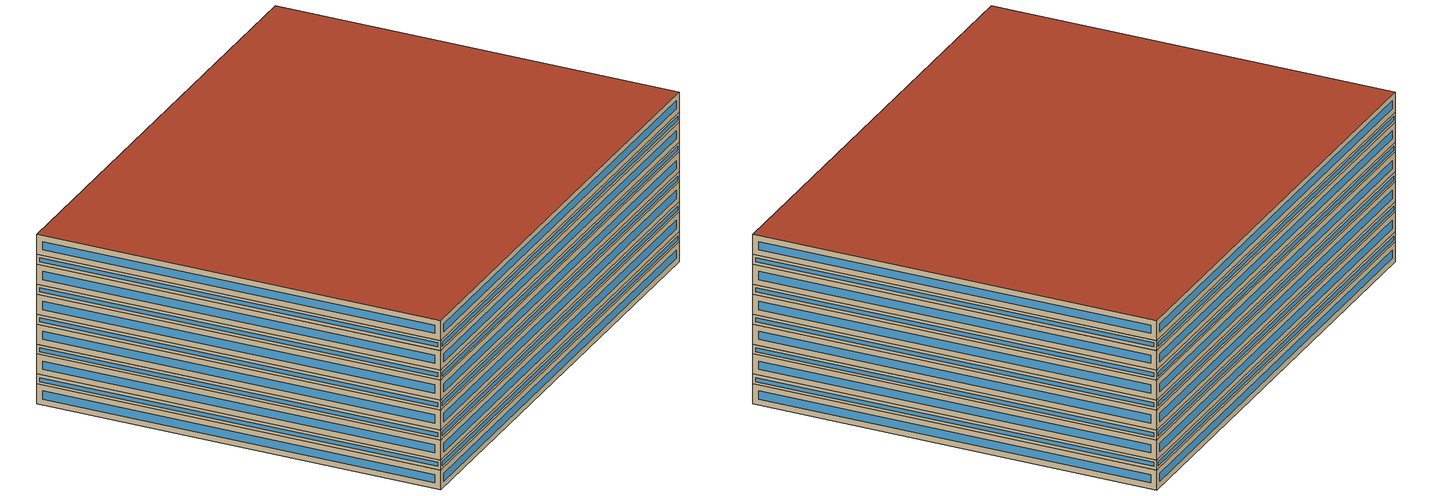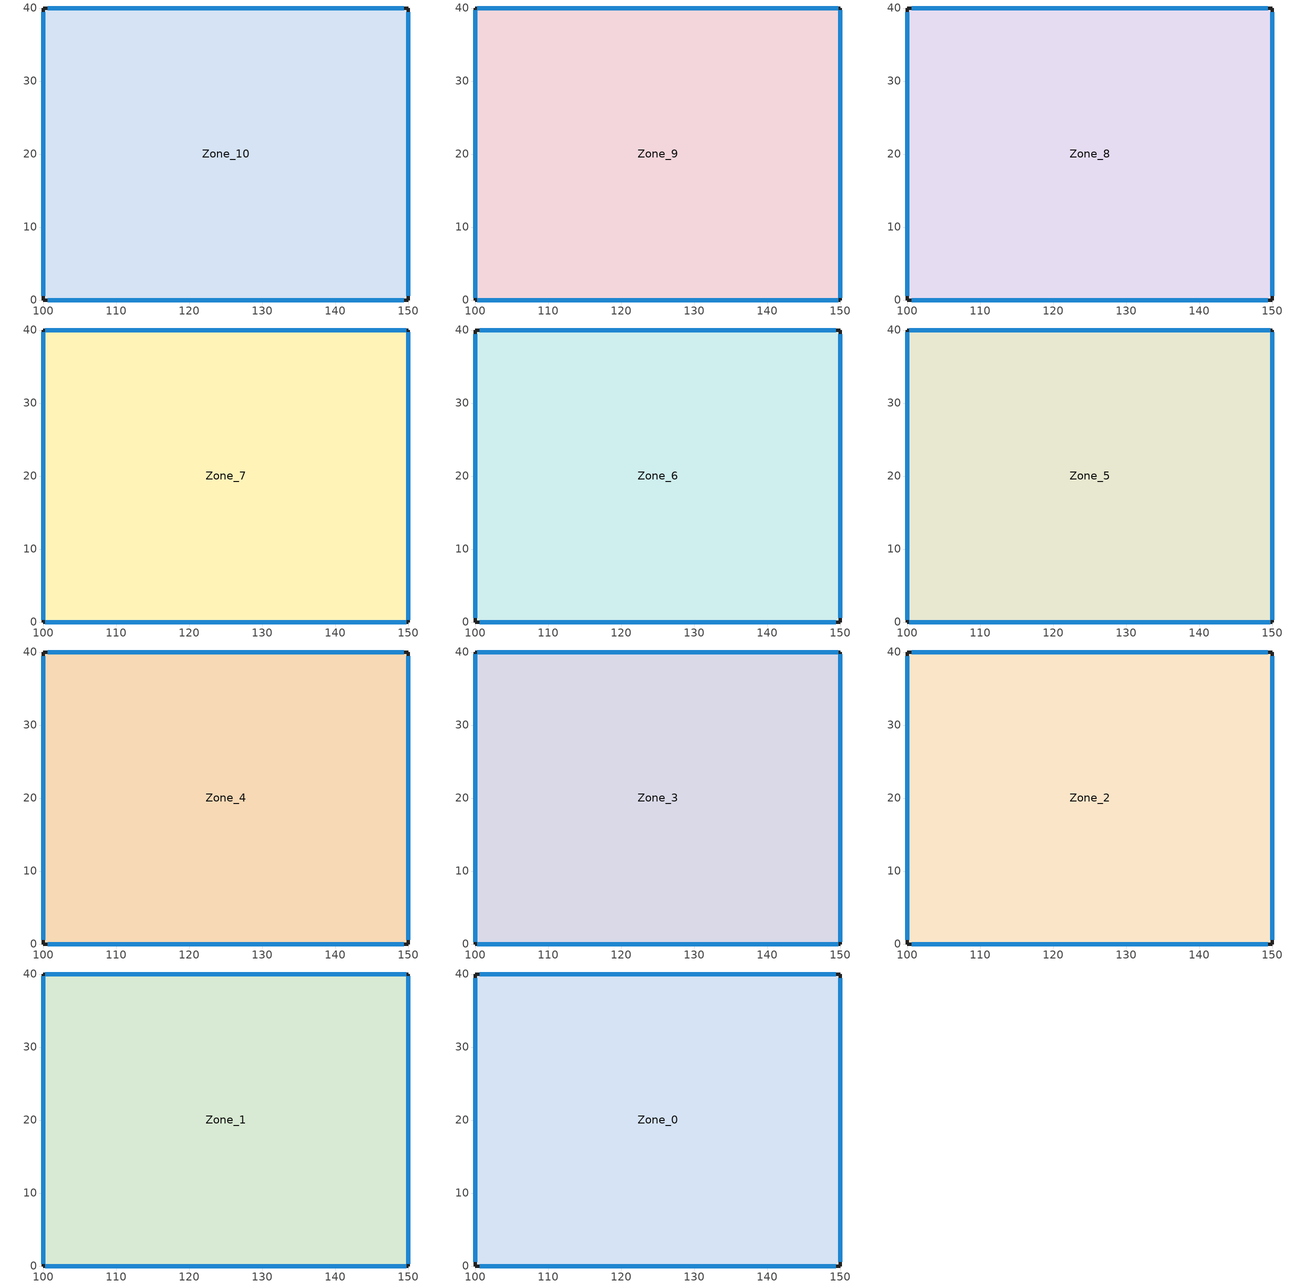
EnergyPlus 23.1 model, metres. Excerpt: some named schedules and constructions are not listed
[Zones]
Zone_10
 floor outside (90.1-2019 Nonresidential CZ 0 Exterior Floor (Mass)): 150,0 100,0 100,40 150,40 z0.5
 wall outside (90.1-2019 Nonresidential CZ 0 Exterior Wall (Mass)): 150,0 150,40 100,40 100,0 150,0 z0.5:2.5
 window (90.1-2019 Nonresidential CZ 0 Glazing (Operable)): 150,0.59 150,39.41 / 149.41,40 100.59,40 / 100,39.41 100,0.59 / 100.59,0 149.41,0 z1.09:1.91
Zone_9
 floor to Zone_10 (Interior Slab (Mass)_FLIPPED): 150,0 100,0 100,40 150,40 z2.5
 wall outside (90.1-2019 Nonresidential CZ 0 Exterior Wall (Mass)): 150,0 150,40 100,40 100,0 150,0 z2.5:3.5
 window (90.1-2019 Nonresidential CZ 0 Glazing (Operable)): 150,0.3 150,39.7 / 149.7,40 100.3,40 / 100,39.7 100,0.3 / 100.3,0 149.7,0 z2.8:3.2
Zone_8
 floor to Zone_9 (Interior Slab (Mass)_FLIPPED): 150,0 100,0 100,40 150,40 z3.5
 wall outside (90.1-2019 Nonresidential CZ 0 Exterior Wall (Mass)): 150,0 150,40 100,40 100,0 150,0 z3.5:5.5
 window (90.1-2019 Nonresidential CZ 0 Glazing (Operable)): 150,0.59 150,39.41 / 149.41,40 100.59,40 / 100,39.41 100,0.59 / 100.59,0 149.41,0 z4.09:4.91
Zone_7
 floor to Zone_8 (Interior Slab (Mass)_FLIPPED): 150,0 100,0 100,40 150,40 z5.5
 wall outside (90.1-2019 Nonresidential CZ 0 Exterior Wall (Mass)): 150,0 150,40 100,40 100,0 150,0 z5.5:6.5
 window (90.1-2019 Nonresidential CZ 0 Glazing (Operable)): 150,0.3 150,39.7 / 149.7,40 100.3,40 / 100,39.7 100,0.3 / 100.3,0 149.7,0 z5.8:6.2
Zone_6
 floor to Zone_7 (Interior Slab (Mass)_FLIPPED): 150,0 100,0 100,40 150,40 z6.5
 wall outside (90.1-2019 Nonresidential CZ 0 Exterior Wall (Mass)): 150,0 150,40 100,40 100,0 150,0 z6.5:8.5
 window (90.1-2019 Nonresidential CZ 0 Glazing (Operable)): 150,0.59 150,39.41 / 149.41,40 100.59,40 / 100,39.41 100,0.59 / 100.59,0 149.41,0 z7.09:7.91
Zone_5
 floor to Zone_6 (Interior Slab (Mass)_FLIPPED): 150,0 100,0 100,40 150,40 z8.5
 wall outside (90.1-2019 Nonresidential CZ 0 Exterior Wall (Mass)): 150,0 150,40 100,40 100,0 150,0 z8.5:9.5
 window (90.1-2019 Nonresidential CZ 0 Glazing (Operable)): 150,0.3 150,39.7 / 149.7,40 100.3,40 / 100,39.7 100,0.3 / 100.3,0 149.7,0 z8.8:9.2
Zone_4
 floor to Zone_5 (Interior Slab (Mass)_FLIPPED): 150,0 100,0 100,40 150,40 z9.5
 wall outside (90.1-2019 Nonresidential CZ 0 Exterior Wall (Mass)): 150,0 150,40 100,40 100,0 150,0 z9.5:11.5
 window (90.1-2019 Nonresidential CZ 0 Glazing (Operable)): 150,0.59 150,39.41 / 149.41,40 100.59,40 / 100,39.41 100,0.59 / 100.59,0 149.41,0 z10.09:10.91
Zone_3
 floor to Zone_4 (Interior Slab (Mass)_FLIPPED): 150,0 100,0 100,40 150,40 z11.5
 wall outside (90.1-2019 Nonresidential CZ 0 Exterior Wall (Mass)): 150,0 150,40 100,40 100,0 150,0 z11.5:12.5
 window (90.1-2019 Nonresidential CZ 0 Glazing (Operable)): 150,0.3 150,39.7 / 149.7,40 100.3,40 / 100,39.7 100,0.3 / 100.3,0 149.7,0 z11.8:12.2
Zone_2
 floor to Zone_3 (Interior Slab (Mass)_FLIPPED): 150,0 100,0 100,40 150,40 z12.5
 wall outside (90.1-2019 Nonresidential CZ 0 Exterior Wall (Mass)): 150,0 150,40 100,40 100,0 150,0 z12.5:14.5
 window (90.1-2019 Nonresidential CZ 0 Glazing (Operable)): 150,0.59 150,39.41 / 149.41,40 100.59,40 / 100,39.41 100,0.59 / 100.59,0 149.41,0 z13.09:13.91
Zone_1
 floor to Zone_2 (Interior Slab (Mass)_FLIPPED): 150,0 100,0 100,40 150,40 z14.5
 wall outside (90.1-2019 Nonresidential CZ 0 Exterior Wall (Mass)): 150,0 150,40 100,40 100,0 150,0 z14.5:15.5
 window (90.1-2019 Nonresidential CZ 0 Glazing (Operable)): 150,0.3 150,39.7 / 149.7,40 100.3,40 / 100,39.7 100,0.3 / 100.3,0 149.7,0 z14.8:15.2
Zone_0
 floor to Zone_1 (Interior Slab (Mass)_FLIPPED): 150,0 100,0 100,40 150,40 z15.5
 wall outside (90.1-2019 Nonresidential CZ 0 Exterior Wall (Mass)): 150,0 150,40 100,40 100,0 150,0 z15.5:17.5
 window (90.1-2019 Nonresidential CZ 0 Glazing (Operable)): 150,0.59 150,39.41 / 149.41,40 100.59,40 / 100,39.41 100,0.59 / 100.59,0 149.41,0 z16.09:16.91
 roof outside (90.1-2019 Nonresidential CZ 0 Exterior Roof (Mass)): 150,0 150,40 100,40 100,0 z17.5
[Schedule:Day:Hourly]
f5dad141-542a-48d2-b0c4-1b4ec5e46d7d: Fraction, 1, 1, 1, 1, 1, 1, 1, 1, 1, 1, 0, 0, 0, 0, 0, 0, 0, 0, 0, 1, 1, 1, 1, 1
ca0514e6-15e5-43fc-9152-7c261e085220: Fraction, 0, 0, 0, 0, 0, 0, 0, 0, 0, 1, 1, 1, 1, 1, 1, 1, 0, 0, 0, 0, 0, 0, 0, 0
ae0897ba-8887-4847-a761-27c239ed7601: Fraction, 0, 0, 0, 0, 0, 0, 0, 0, 1, 1, 1, 1, 1, 1, 1, 1, 1, 0, 0, 0, 0, 0, 0, 0
9b530ce9-eca5-4026-a7f3-7d5d08ebb73a: Fraction, 0, 0, 0, 0, 0, 0, 0, 0, 0, 1, 1, 1, 1, 1, 1, 1, 1, 1, 1, 1, 1, 0, 0, 0
9561be1d-9728-4a63-9683-414e658ba770: Fraction, 0, 0, 0, 0, 0, 0, 0, 0, 0, 1, 1, 1, 1, 1, 1, 1, 1, 1, 1, 0, 0, 0, 0, 0
e0b2708d-d036-4065-8009-799a6ab6b869: Fraction, 0, 0, 0, 0, 0, 0, 0, 0, 0, 1, 1, 1, 1, 1, 1, 1, 1, 1, 0, 0, 0, 0, 0, 0
2ba26b7c-ec20-4d35-9d4d-c5aa899999db: Fraction, 1, 1, 1, 1, 1, 1, 1, 1, 1, 0, 0, 0, 0, 0, 0, 0, 0, 0, 1, 1, 1, 1, 1, 1
2b397f9f-8be1-4396-8707-4f27285c48cf: Fraction, 1, 1, 1, 1, 1, 1, 1, 1, 1, 0, 0, 0, 0, 0, 0, 0, 0, 0, 0, 1, 1, 1, 1, 1
376c1599-d0a1-46f3-9493-42d7791fb4d7: Fraction, 0, 0, 0, 0, 0, 0, 0, 0, 1, 1, 1, 1, 1, 1, 1, 1, 1, 1, 1, 1, 1, 1, 1, 1
3ae7b580-9877-4d38-86a1-b7ff7554ca40: Fraction, 0, 0, 0, 0, 0, 0, 0, 0, 1, 1, 1, 1, 0, 0, 0, 0, 0, 1, 1, 1, 1, 1, 1, 1
b1ff2ce5-6a89-443a-8d96-e35d44eaa55e: Fraction, 0, 0, 0, 0, 0, 0, 0, 0, 1, 1, 1, 0, 0, 0, 0, 0, 1, 1, 1, 1, 1, 1, 1, 1
3c8b651d-c98e-4425-a7c7-2414b5bc7adb: Fraction, 0, 0, 0, 0, 0, 0, 0, 0, 1, 1, 1, 0, 0, 0, 0, 0, 0, 0, 1, 1, 1, 1, 1, 1
e7a281bd-52c2-46c5-981f-dd0cb92ea178: Fraction, 1, 1, 1, 1, 1, 1, 1, 1, 1, 1, 0, 0, 0, 0, 0, 0, 0, 0, 1, 1, 1, 1, 1, 1
217e7899-5055-4b25-ac84-e2c41d29c7c9: Fraction, 1, 0, 0, 0, 0, 0, 0, 0, 0, 1, 1, 0, 0, 0, 0, 0, 1, 1, 1, 1, 1, 1, 1, 1
39518dd0-0a15-466f-8698-f2fcd11dc8e4: Fraction, 1, 1, 1, 1, 1, 1, 1, 1, 1, 1, 1, 1, 0, 0, 0, 0, 0, 0, 1, 1, 1, 1, 1, 1
bbdb9603-99d2-4945-a40f-8860eb3ecb7d: Fraction, 1, 1, 1, 0, 0, 0, 0, 0, 1, 1, 0, 0, 0, 0, 0, 0, 0, 1, 1, 1, 1, 1, 1, 1
94c58baa-f86b-4e07-865e-fc9b777fd29d: Fraction, 1, 0, 0, 0, 0, 0, 0, 1, 1, 1, 0, 0, 0, 0, 0, 0, 0, 0, 1, 1, 1, 1, 1, 1
7254c260-7541-4c19-9257-f388feefce90: Fraction, 1, 0, 0, 0, 0, 0, 0, 0, 1, 1, 1, 1, 1, 1, 0, 0, 1, 1, 1, 1, 1, 1, 1, 1
975aa7ff-02eb-483d-be76-ad0f34c29852: Fraction, 0, 1, 0, 0, 0, 0, 0, 0, 1, 1, 0, 0, 0, 0, 0, 0, 0, 0, 0, 0, 0, 0, 0, 0
97f5443f-9b6a-4775-b046-c8568bd01e0e: Fraction, 0, 0, 0, 0, 0, 0, 0, 0, 0, 0, 1, 1, 0, 1, 1, 1, 1, 1, 1, 1, 1, 1, 1, 0
a2dfd73e-951b-468a-ac48-e4751dea54f7: Fraction, 0, 0, 0, 0, 0, 0, 0, 0, 1, 1, 1, 1, 1, 1, 0, 0, 1, 1, 1, 1, 0, 1, 1, 0
c8cd9b5a-f22e-4921-ae7e-5881e1d37cd3: Fraction, 0, 0, 0, 0, 0, 0, 0, 0, 1, 1, 1, 1, 1, 1, 0, 0, 1, 1, 1, 1, 1, 1, 1, 1
00fdeef9-6faa-4273-8460-125f11a61146: Fraction, 1, 0, 1, 0, 0, 0, 0, 0, 1, 1, 1, 0, 0, 0, 1, 1, 1, 1, 1, 1, 1, 1, 1, 1
1a595c09-6183-4eb8-a685-57b04c73c9bf: Fraction, 1, 0, 0, 0, 0, 0, 0, 0, 0, 1, 1, 0, 0, 0, 0, 0, 0, 1, 1, 1, 1, 1, 1, 1
288ad74d-457c-4b72-9a9f-1c8f54eba1e6: Fraction, 1, 1, 1, 0, 0, 0, 0, 0, 1, 1, 1, 0, 0, 0, 0, 0, 0, 0, 0, 1, 1, 1, 1, 1
e2d2d475-c66f-411f-936a-7c8e9b585f2b: Fraction, 1, 1, 1, 0, 0, 0, 0, 0, 1, 1, 0, 0, 0, 1, 0, 0, 0, 1, 0, 0, 0, 0, 0, 0
cb7e893d-69a6-4bff-9fac-7a9847c9e681: Fraction, 0, 1, 0, 0, 0, 0, 0, 0, 1, 1, 1, 1, 0, 1, 0, 1, 1, 1, 1, 1, 1, 1, 1, 1
ee3fedfa-7a07-4b64-ba15-c7b13fa5883b: Fraction, 1, 1, 1, 1, 1, 1, 1, 1, 1, 1, 1, 1, 1, 0, 0, 0, 1, 1, 1, 1, 1, 1, 1, 1
5469c3c0-8e1c-48d1-910a-f3cba5436e64: Fraction, 1, 1, 1, 1, 0, 1, 1, 1, 1, 1, 1, 0, 0, 0, 0, 0, 0, 1, 1, 1, 1, 1, 1, 1
a8e89225-d9eb-4a0a-a856-771d4e6f2f2c: Fraction, 1, 1, 1, 1, 0, 1, 1, 1, 1, 0, 0, 1, 1, 0, 0, 0, 0, 0, 0, 0, 0, 0, 0, 0
06ad9c30-ef6e-47a1-a0b0-9599dd31f448: Fraction, 0, 0, 0, 0, 0, 0, 0, 0, 0, 1, 1, 0, 1, 0, 0, 0, 0, 0, 0, 1, 1, 1, 1, 0
d80e90af-589b-43bb-b88a-c8fc7f86555a: Fraction, 0, 0, 0, 0, 0, 0, 0, 0, 1, 1, 1, 1, 1, 1, 0, 0, 0, 1, 1, 1, 1, 1, 1, 1
e2495a7b-3557-4f34-a79a-8bb84a395f04: Fraction, 1, 1, 0, 1, 1, 1, 1, 0, 1, 1, 1, 1, 1, 0, 0, 0, 0, 1, 1, 1, 1, 1, 0, 1
a6f10251-181e-4d9f-8642-d4905c0fa19c: Fraction, 1, 1, 0, 0, 0, 0, 0, 0, 1, 1, 1, 0, 0, 0, 0, 0, 0, 0, 1, 1, 1, 1, 1, 1
83df80be-4a06-49b6-abc3-09a4a07ff74b: Fraction, 1, 1, 0, 0, 0, 0, 0, 0, 1, 1, 0, 0, 0, 0, 0, 0, 0, 0, 0, 1, 1, 1, 1, 1
3a408d6b-6706-4f19-9da4-175efdc346c1: Fraction, 1, 1, 0, 0, 0, 0, 0, 0, 1, 0, 0, 0, 0, 0, 0, 0, 0, 0, 1, 1, 1, 1, 1, 1
76ea2deb-3a98-498d-b5d3-83188b9adfd5: Fraction, 1, 1, 0, 0, 0, 0, 0, 0, 1, 1, 0, 0, 0, 0, 0, 0, 0, 0, 1, 1, 1, 1, 1, 1
51b88822-a988-4789-91b6-81b324833c6f: Fraction, 1, 1, 0, 0, 0, 0, 0, 0, 1, 0, 1, 0, 0, 0, 0, 0, 0, 0, 1, 1, 1, 1, 1, 1
24ed91e4-add4-4406-9937-6e0c70eb6394: Fraction, 1, 1, 1, 1, 1, 1, 1, 1, 1, 1, 1, 0, 0, 0, 0, 0, 0, 0, 1, 1, 1, 1, 1, 1
49316db7-593b-4673-a474-59197a7b1b01: Fraction, 1, 1, 1, 1, 1, 1, 1, 1, 1, 0, 0, 0, 0, 0, 0, 0, 0, 1, 1, 1, 1, 1, 1, 1
5ff06012-698c-4b8d-92ce-bd57898b1fdf: Fraction, 1, 0, 0, 0, 0, 0, 0, 0, 0, 0, 0, 0, 1, 1, 1, 0, 0, 1, 1, 1, 1, 1, 1, 1
6d4f6ddf-91d3-466e-917f-9082039be961: Fraction, 1, 0, 1, 0, 0, 0, 0, 0, 0, 1, 1, 1, 0, 0, 0, 0, 0, 1, 1, 1, 1, 1, 1, 0
88ce0cd5-ef56-4b29-860a-b077dc0acaac: Fraction, 1, 1, 1, 0, 0, 0, 1, 0, 1, 1, 1, 0, 1, 1, 1, 1, 1, 1, 1, 1, 1, 1, 1, 1
19ab8196-e835-4e14-8224-0e0e2faa170b: Fraction, 0, 0, 0, 0, 0, 0, 0, 0, 1, 1, 1, 0, 0, 1, 1, 1, 1, 1, 1, 1, 1, 1, 1, 1
51bea33f-3ec7-47fd-b0b6-314792ea5e7d: Fraction, 1, 1, 1, 1, 1, 1, 0, 0, 1, 1, 1, 1, 0, 0, 0, 1, 1, 1, 1, 1, 1, 1, 1, 1
4a491d06-1568-4bd6-ad5c-b0ddd39c625f: Fraction, 1, 1, 0, 0, 0, 0, 0, 0, 1, 1, 1, 1, 0, 0, 0, 0, 1, 1, 1, 1, 1, 1, 1, 1
09d4aaac-a222-403c-96c6-562b6c143c8e: Fraction, 1, 1, 1, 0, 0, 0, 1, 1, 1, 1, 1, 0, 0, 0, 0, 0, 0, 0, 1, 1, 1, 1, 1, 1
08b02658-76b2-4b86-bd93-ddacbb11fa89: Fraction, 1, 1, 1, 0, 0, 0, 1, 1, 1, 1, 0, 0, 0, 0, 0, 0, 0, 0, 0, 1, 1, 1, 1, 1
8e26ca55-ed77-4f99-8675-7e725032b6c5: Fraction, 1, 1, 1, 1, 1, 0, 0, 1, 1, 1, 1, 1, 1, 1, 1, 1, 1, 1, 1, 1, 1, 1, 1, 1
56324009-1315-4375-bfbb-6722f60f8826: Fraction, 1, 1, 1, 1, 1, 1, 1, 1, 1, 1, 1, 1, 0, 1, 0, 0, 0, 0, 1, 1, 1, 1, 1, 1
3ea86236-a702-47e3-8e0d-a12033049186: Fraction, 1, 1, 1, 1, 1, 0, 0, 0, 1, 1, 1, 0, 0, 0, 0, 0, 1, 1, 1, 1, 1, 1, 1, 1
59f253c3-886c-497e-8655-a8acbb058e50: Fraction, 1, 1, 1, 1, 1, 1, 1, 1, 1, 0, 1, 0, 0, 0, 1, 0, 1, 1, 1, 1, 1, 1, 1, 1
bfbba250-1cfe-49cc-baa1-2a7f3d2062b8: Fraction, 1, 1, 1, 1, 0, 1, 0, 1, 1, 1, 0, 0, 0, 1, 0, 0, 0, 1, 1, 1, 0, 0, 0, 0
64e8c2a3-39b4-4f80-b981-4350c4fa29a9: Fraction, 0, 0, 1, 1, 0, 0, 0, 0, 1, 1, 1, 1, 1, 1, 1, 1, 1, 1, 1, 1, 1, 1, 1, 1
bde229f1-f247-4455-9d0f-cf9f7d2f75bd: Fraction, 1, 1, 1, 1, 1, 0, 1, 0, 1, 1, 1, 0, 0, 0, 0, 0, 1, 1, 1, 0, 0, 0, 0, 0
3ead279e-94c7-4aca-9ef9-97f1ea18fa04: Fraction, 0, 0, 0, 1, 1, 0, 0, 0, 1, 1, 1, 1, 1, 1, 1, 1, 1, 1, 1, 1, 1, 1, 1, 1
61543029-a467-43b4-84b0-0e6fa0097de7: Fraction, 1, 1, 1, 1, 0, 1, 0, 0, 0, 1, 1, 1, 0, 1, 1, 1, 1, 1, 1, 1, 1, 1, 1, 1
967d349e-d181-4d60-a15c-066234133871: Fraction, 1, 1, 1, 0, 1, 1, 1, 1, 1, 1, 1, 0, 0, 1, 0, 0, 1, 0, 1, 1, 1, 1, 1, 1
f8ea0cde-5d29-42fe-99d1-4bdac3931485: Fraction, 1, 1, 1, 1, 1, 1, 1, 1, 1, 1, 1, 0, 0, 1, 1, 1, 1, 1, 1, 1, 1, 1, 1, 0
9d8af321-a780-4590-8d0e-a462cbd2782f: Fraction, 0, 1, 0, 0, 0, 0, 0, 0, 1, 1, 1, 0, 0, 0, 0, 0, 1, 1, 1, 1, 1, 1, 1, 1
b331773e-9563-404a-8105-c508cc4a80a7: Fraction, 1, 0, 0, 0, 0, 0, 0, 0, 1, 1, 0, 1, 1, 1, 0, 1, 1, 1, 1, 1, 0, 0, 0, 0
105e578c-39fa-415f-b716-2e00edc91201: Fraction, 0, 0, 0, 1, 0, 1, 1, 1, 1, 1, 1, 1, 0, 0, 0, 0, 1, 0, 1, 1, 1, 1, 1, 1
4e189082-ce70-4316-bac2-4349eb797ff1: Fraction, 1, 1, 1, 1, 1, 1, 0, 0, 1, 1, 1, 0, 0, 1, 1, 1, 1, 1, 1, 1, 1, 1, 1, 1
7cb3a097-342b-4ee2-8d1c-7d726f142fce: Fraction, 1, 0, 0, 0, 0, 0, 1, 0, 0, 0, 0, 1, 1, 1, 1, 1, 1, 1, 1, 1, 1, 1, 1, 1
c78975c9-af95-438a-b1b9-3ec9c43d1728: Fraction, 1, 1, 1, 0, 1, 0, 0, 1, 1, 1, 1, 0, 1, 0, 0, 0, 0, 0, 0, 1, 1, 1, 1, 1
19656c4a-73a8-42ce-bc73-1936e13a9b17: Fraction, 1, 1, 1, 0, 0, 0, 1, 1, 1, 1, 1, 1, 0, 0, 0, 0, 1, 1, 1, 1, 1, 1, 1, 1
a5eed6eb-7845-4bce-a64f-499fe1fc977d: Fraction, 1, 0, 0, 0, 0, 1, 0, 0, 1, 1, 1, 0, 0, 0, 0, 0, 0, 0, 0, 1, 1, 1, 1, 1
9329e68a-2e65-4d1e-9fd8-4b7cfb59a1c5: Fraction, 1, 1, 0, 0, 0, 1, 1, 0, 1, 1, 0, 0, 0, 0, 0, 0, 0, 0, 0, 0, 1, 1, 1, 1
9945b6db-7c43-4eef-b257-461fecd890eb: Fraction, 1, 1, 1, 1, 1, 1, 1, 0, 1, 1, 0, 0, 0, 0, 0, 0, 1, 0, 0, 0, 0, 0, 1, 1
e0b4ecd6-dd4a-461d-a41e-b6066fcd006b: Fraction, 1, 1, 1, 1, 1, 1, 1, 1, 1, 0, 1, 0, 0, 0, 1, 1, 1, 1, 1, 1, 1, 1, 0, 0
8c8cd6b4-05ff-423a-a179-7f283f102131: Fraction, 0, 0, 0, 0, 0, 0, 0, 0, 0, 1, 0, 1, 1, 0, 1, 1, 1, 1, 1, 0, 1, 1, 1, 0
3e52ead4-57af-4b8b-a33e-194f56119c82: Fraction, 0, 0, 0, 0, 0, 0, 0, 0, 1, 1, 1, 0, 0, 0, 1, 1, 0, 0, 1, 1, 1, 1, 1, 0
994c9187-010f-49c9-a565-14e2f839baa9: Fraction, 1, 1, 1, 1, 1, 1, 1, 1, 1, 1, 0, 1, 0, 0, 0, 1, 1, 1, 1, 1, 1, 1, 1, 1
c5aeec02-a43e-4bac-ba74-ecad6c466308: Fraction, 1, 0, 0, 0, 0, 0, 0, 0, 0, 1, 0, 0, 0, 0, 0, 1, 1, 1, 1, 0, 1, 0, 0, 0
08cdff39-bd2a-43c5-aa59-b8ef5b7663d0: Fraction, 1, 1, 1, 1, 0, 0, 0, 0, 0, 0, 0, 1, 1, 1, 1, 1, 1, 1, 0, 1, 1, 1, 1, 1
f6db0dd1-6b82-4d6d-9330-5ccdcdecd233: Fraction, 1, 0, 1, 1, 0, 1, 1, 0, 1, 1, 0, 0, 0, 1, 1, 0, 1, 1, 1, 1, 1, 1, 1, 1
4ec0039d-1b7a-4eb6-8737-df491c041be9: Fraction, 1, 1, 1, 1, 0, 0, 0, 0, 1, 1, 0, 0, 1, 1, 1, 1, 1, 1, 1, 1, 1, 1, 1, 1
379cec46-7375-4787-a3ea-59b6d851809c: Fraction, 1, 1, 1, 1, 1, 0, 1, 1, 1, 0, 1, 0, 0, 0, 0, 0, 1, 1, 1, 1, 1, 1, 1, 0
fd88582d-4a79-496f-842d-53a4951aaa6e: Fraction, 0, 0, 0, 0, 0, 0, 0, 0, 1, 0, 0, 0, 0, 0, 0, 0, 1, 1, 1, 1, 1, 1, 1, 1
24ca39fd-c9a7-49e4-b664-244fa4524e71: Fraction, 1, 1, 1, 1, 1, 1, 1, 1, 1, 0, 0, 0, 0, 0, 0, 1, 1, 1, 1, 1, 1, 1, 1, 1
78da4b78-4c2f-4f66-a876-360ef1b501aa: Fraction, 1, 0, 1, 1, 0, 0, 0, 0, 1, 0, 0, 0, 0, 0, 0, 0, 0, 0, 1, 1, 1, 1, 1, 1
b8805d62-9d17-4009-af3e-fc602884618f: Fraction, 1, 1, 0, 0, 0, 0, 0, 0, 1, 1, 1, 1, 1, 0, 1, 0, 0, 1, 1, 1, 1, 1, 1, 1
6cf39b9c-fc03-4b23-b99c-0532eb88eb77: Fraction, 1, 1, 0, 0, 0, 0, 0, 0, 0, 0, 1, 1, 1, 1, 1, 1, 1, 1, 1, 1, 0, 1, 1, 1
7579637a-08e5-423b-8ea7-baa055306e46: Fraction, 0, 0, 0, 0, 0, 1, 1, 1, 1, 1, 1, 0, 0, 0, 0, 0, 0, 1, 1, 1, 1, 1, 1, 1
946d18d2-8286-4fa9-85be-0205dd396625: Fraction, 1, 0, 0, 0, 0, 0, 0, 1, 1, 1, 1, 1, 1, 1, 1, 1, 0, 0, 0, 0, 0, 0, 0, 0
df630b5f-5f00-4fbf-bfa5-132ac7efb88c: Fraction, 1, 0, 1, 1, 0, 1, 1, 1, 1, 1, 1, 1, 0, 1, 1, 1, 1, 1, 1, 1, 1, 1, 1, 1
64ad1f8c-05bd-487c-b22d-56ffead7ba04: Fraction, 1, 0, 0, 0, 0, 0, 0, 0, 0, 0, 1, 1, 1, 1, 1, 0, 0, 1, 1, 1, 1, 1, 1, 1
b61adb68-b918-4747-b5d9-bdfe9abeb912: Fraction, 0, 0, 0, 1, 0, 0, 0, 0, 1, 1, 0, 0, 0, 0, 0, 0, 0, 0, 1, 1, 1, 1, 1, 1
8e375b2b-a891-4bdd-8b80-f3da677526f3: Fraction, 1, 0, 1, 1, 1, 1, 1, 1, 1, 1, 0, 1, 1, 1, 0, 0, 0, 0, 0, 1, 1, 1, 1, 0
c23cba38-598c-4169-b744-e83a8cdb6729: Fraction, 0, 0, 0, 0, 0, 1, 0, 0, 0, 1, 1, 1, 1, 0, 0, 1, 1, 1, 1, 1, 1, 1, 1, 0
d3552a68-e5e8-4bd8-a2a7-ada559d29e74: Fraction, 0, 0, 0, 0, 0, 0, 1, 1, 1, 1, 1, 0, 0, 0, 0, 0, 0, 1, 1, 1, 1, 1, 1, 1
3543f37b-078f-459d-8035-ebed69901573: Fraction, 1, 0, 0, 0, 0, 0, 0, 1, 1, 1, 1, 0, 0, 0, 0, 1, 1, 1, 1, 1, 1, 1, 1, 1
413e2c8c-dfcb-4d5b-8417-67235d4ff455: Fraction, 1, 1, 0, 0, 0, 0, 0, 1, 1, 1, 0, 0, 0, 0, 1, 1, 1, 1, 1, 1, 1, 1, 1, 1
348c67b5-45d8-454e-a031-27df1e91040f: Fraction, 0, 0, 0, 0, 0, 0, 0, 1, 1, 0, 0, 0, 1, 1, 1, 1, 1, 1, 1, 1, 1, 1, 1, 1
7ef56c1d-9063-41ca-89f9-c9e5686adbaa: Fraction, 0, 0, 0, 0, 0, 0, 0, 0, 1, 0, 0, 1, 1, 1, 0, 0, 1, 1, 1, 1, 1, 1, 1, 1
6f386ad1-5483-4561-926f-fee2ae327a0c: Fraction, 1, 1, 1, 0, 0, 0, 1, 1, 1, 0, 0, 0, 0, 0, 0, 0, 0, 0, 1, 1, 1, 1, 1, 1
1ff4f55e-eb00-4cd6-aeb0-2d0123ac9bb8: Fraction, 1, 1, 1, 1, 1, 1, 1, 0, 0, 0, 0, 1, 1, 1, 1, 1, 1, 1, 1, 1, 1, 1, 1, 0
88ab5710-4397-4999-aae0-e881b17e4276: Fraction, 0, 0, 0, 0, 0, 0, 0, 0, 1, 1, 1, 0, 0, 0, 0, 1, 1, 1, 0, 0, 0, 0, 0, 0
4d286701-b92c-455e-b894-5453b1821da1: Fraction, 0, 0, 0, 0, 0, 0, 0, 0, 0, 0, 0, 0, 0, 0, 0, 1, 1, 1, 1, 0, 0, 0, 1, 0
3ac1dbba-62e1-4b42-843b-0831d408b5fa: Fraction, 0, 0, 0, 0, 0, 0, 0, 0, 1, 1, 0, 0, 1, 0, 1, 1, 1, 1, 1, 1, 1, 1, 1, 0
215fbbbf-0d91-4de5-9062-f723caeb6d96: Fraction, 0, 0, 0, 0, 0, 0, 0, 1, 1, 1, 0, 1, 1, 1, 1, 1, 1, 1, 1, 0, 0, 0, 0, 0
32cde240-e5fa-4eca-93c0-b3b2998749a0: Fraction, 0, 0, 0, 0, 0, 1, 1, 1, 1, 1, 0, 0, 0, 0, 0, 0, 0, 1, 1, 1, 1, 1, 1, 1
6f28c7cb-3fd8-4e08-998a-bdea174bcc86: Fraction, 0, 0, 0, 0, 0, 0, 0, 0, 0, 0, 1, 1, 1, 1, 1, 1, 0, 1, 1, 1, 1, 1, 1, 1
f3d3fc48-a54b-4110-8d26-9df699d76dc6: Fraction, 0, 0, 0, 0, 0, 0, 0, 0, 0, 0, 0, 0, 1, 1, 1, 1, 1, 1, 1, 1, 1, 0, 0, 0
6e4e8352-0c73-4fca-8a74-9517e038c92e: Fraction, 0, 0, 0, 0, 0, 0, 0, 1, 1, 1, 0, 0, 0, 0, 0, 0, 0, 1, 1, 1, 1, 0, 0, 0
99579549-4a20-4b31-81c6-d9f0dc9459b8: Fraction, 0, 0, 0, 0, 0, 0, 0, 0, 1, 1, 0, 0, 0, 0, 1, 0, 0, 0, 0, 0, 0, 0, 0, 0
37744ef3-2540-4f8f-82d6-f57c2db8f54f: Fraction, 0, 0, 0, 0, 0, 0, 0, 0, 0, 1, 1, 1, 1, 0, 1, 1, 1, 1, 1, 1, 1, 1, 1, 1
315e8d59-c7a6-4108-a425-9f52c9d7d485: Fraction, 0, 0, 0, 0, 0, 0, 0, 0, 1, 0, 0, 0, 0, 0, 0, 0, 0, 1, 0, 0, 0, 0, 0, 0
1adca1df-f87a-410c-acf9-034743cee1dd: Fraction, 0, 0, 0, 0, 0, 0, 0, 0, 1, 1, 0, 0, 0, 0, 0, 0, 1, 1, 1, 1, 1, 1, 0, 0
a7328972-b9bf-471a-a11c-f1c995075a82: Fraction, 0, 0, 0, 0, 0, 0, 0, 1, 1, 1, 0, 0, 0, 1, 1, 1, 1, 0, 0, 0, 0, 0, 0, 0
9cfb7f4e-4dc2-47ca-a554-8c610cbaf224: Fraction, 0, 0, 0, 0, 0, 0, 0, 0, 1, 1, 0, 0, 0, 0, 0, 0, 0, 1, 1, 1, 1, 1, 1, 0
7a431888-ab05-4895-86a7-ffc0a3587de8: Fraction, 0, 0, 0, 0, 1, 0, 0, 1, 1, 1, 1, 0, 0, 0, 0, 0, 1, 1, 1, 1, 1, 1, 1, 1
4091606e-c31f-4823-bc00-43d65248395d: Fraction, 1, 1, 1, 1, 1, 0, 0, 0, 1, 1, 1, 1, 1, 0, 1, 1, 1, 1, 1, 1, 1, 1, 1, 1
b7e57ab2-a489-4fb2-8cde-1d494b646a68: Fraction, 0, 0, 0, 0, 0, 0, 0, 0, 1, 1, 0, 0, 0, 0, 1, 1, 1, 1, 1, 1, 1, 1, 1, 1
2216343d-3841-40f2-a49f-6097f0f677be: Fraction, 1, 1, 1, 1, 1, 1, 1, 0, 1, 1, 1, 1, 1, 0, 1, 1, 1, 1, 1, 1, 1, 1, 0, 0
e343d537-4d09-4cd6-b268-66b1de04febb: Fraction, 0, 0, 0, 0, 0, 0, 0, 0, 1, 1, 1, 0, 1, 1, 1, 1, 1, 1, 1, 1, 1, 0, 0, 0
3af410d3-c99c-4589-bc73-c9e9a6c0ab73: Fraction, 0, 0, 0, 0, 0, 0, 0, 0, 1, 1, 1, 1, 0, 0, 0, 1, 1, 1, 1, 1, 1, 1, 0, 0
a3b6db8e-9f9d-4135-82da-a6ac005a2d3a: Fraction, 0, 0, 0, 0, 0, 0, 0, 0, 0, 1, 1, 1, 0, 0, 1, 1, 1, 1, 1, 0, 0, 0, 0, 0
d63bd568-5a6c-4449-b586-2ac1449fe94d: Fraction, 0, 0, 0, 0, 0, 0, 0, 0, 1, 0, 1, 1, 0, 0, 0, 0, 0, 0, 0, 0, 0, 0, 0, 0
b1ce6598-c29e-4220-954f-77b5fde9ebf7: Fraction, 0, 0, 0, 0, 0, 0, 0, 0, 1, 1, 0, 1, 1, 1, 1, 1, 1, 1, 0, 0, 0, 0, 0, 0
2eeebe14-c9ee-4bc4-a164-070da2258496: Fraction, 0, 0, 0, 0, 0, 0, 0, 0, 0, 1, 1, 1, 1, 0, 1, 1, 1, 1, 0, 0, 0, 0, 0, 0
9161901d-0f7a-4078-8593-f09987c7db97: Fraction, 0, 0, 0, 0, 0, 0, 0, 0, 0, 1, 1, 1, 0, 1, 1, 1, 1, 1, 1, 1, 1, 1, 1, 0
f20dfdc0-ebca-4051-904d-1e82afc3a595: Fraction, 0, 0, 0, 0, 0, 0, 0, 0, 0, 1, 1, 1, 0, 0, 0, 0, 1, 0, 0, 0, 0, 0, 0, 0
11bf2a74-0d18-48e4-8699-6777100bd28d: Fraction, 0, 0, 0, 0, 0, 0, 0, 0, 1, 1, 0, 0, 1, 1, 1, 1, 0, 0, 0, 0, 0, 0, 0, 0
9ea961b2-ac5c-4bc3-9e1a-967c93119fe7: Fraction, 0, 0, 0, 0, 0, 0, 0, 0, 1, 1, 1, 1, 0, 0, 0, 0, 0, 0, 0, 0, 0, 0, 0, 0
5d2b21ac-12a4-41b7-ad59-ca25f72bc6d4: Fraction, 0, 0, 0, 0, 0, 0, 0, 0, 1, 1, 1, 1, 1, 1, 1, 0, 0, 0, 0, 0, 0, 0, 0, 0
90a8540f-f645-4c42-afb4-43ef4d00fa04: Fraction, 0, 0, 0, 0, 0, 0, 0, 0, 0, 0, 0, 0, 0, 0, 0, 1, 1, 1, 0, 0, 0, 0, 0, 0
1b20a4ab-f55f-48fa-91a1-428f9ab924bf: Fraction, 0, 0, 0, 0, 0, 0, 0, 0, 1, 0, 0, 0, 0, 0, 0, 0, 0, 0, 0, 0, 0, 0, 0, 0
bd81117e-db5f-4612-9e33-ac1c85f2e500: Fraction, 0, 0, 0, 0, 0, 0, 0, 0, 0, 1, 1, 1, 1, 1, 1, 1, 0, 0, 1, 1, 1, 1, 0, 0
b33bd7bf-34ac-49fa-a721-d53ede74d103: Fraction, 0, 0, 0, 0, 0, 0, 0, 1, 1, 1, 0, 0, 0, 0, 0, 0, 0, 1, 1, 1, 1, 1, 1, 1
36e1c470-c337-4b16-b0d2-bbd79bc27b91: Fraction, 1, 0, 0, 0, 0, 0, 0, 0, 1, 1, 0, 1, 0, 0, 0, 1, 1, 1, 1, 1, 1, 1, 1, 0
1e1ed1b8-60ca-4858-92fd-03c2e15c98fc: Fraction, 0, 0, 0, 0, 0, 0, 0, 0, 1, 1, 1, 0, 0, 0, 1, 1, 1, 0, 0, 0, 0, 0, 0, 0
efc2627a-638b-44db-a32b-ba7aabb29f3e: Fraction, 0, 0, 0, 0, 0, 0, 0, 0, 1, 1, 0, 0, 0, 0, 0, 0, 0, 0, 1, 1, 1, 1, 0, 0
b9acaa56-f80d-405e-ac9f-cb2e204cb968: Fraction, 0, 0, 0, 0, 0, 0, 0, 0, 1, 1, 0, 1, 1, 1, 0, 0, 0, 0, 0, 0, 0, 0, 0, 0
[Schedule:Week:Daily]
NatVentAvail_Zone_10_26: 7254c260-7541-4c19-9257-f388feefce90, 975aa7ff-02eb-483d-be76-ad0f34c29852, 97f5443f-9b6a-4775-b046-c8568bd01e0e, a2dfd73e-951b-468a-ac48-e4751dea54f7, c8cd9b5a-f22e-4921-ae7e-5881e1d37cd3, 00fdeef9-6faa-4273-8460-125f11a61146, 1a595c09-6183-4eb8-a685-57b04c73c9bf, 7254c260-7541-4c19-9257-f388feefce90, 7254c260-7541-4c19-9257-f388feefce90, 7254c260-7541-4c19-9257-f388feefce90, 7254c260-7541-4c19-9257-f388feefce90, 7254c260-7541-4c19-9257-f388feefce90
NatVentAvail_Zone_10_27: 288ad74d-457c-4b72-9a9f-1c8f54eba1e6, e2d2d475-c66f-411f-936a-7c8e9b585f2b, cb7e893d-69a6-4bff-9fac-7a9847c9e681, ee3fedfa-7a07-4b64-ba15-c7b13fa5883b, 5469c3c0-8e1c-48d1-910a-f3cba5436e64, a8e89225-d9eb-4a0a-a856-771d4e6f2f2c, 06ad9c30-ef6e-47a1-a0b0-9599dd31f448, 288ad74d-457c-4b72-9a9f-1c8f54eba1e6, 288ad74d-457c-4b72-9a9f-1c8f54eba1e6, 288ad74d-457c-4b72-9a9f-1c8f54eba1e6, 288ad74d-457c-4b72-9a9f-1c8f54eba1e6, 288ad74d-457c-4b72-9a9f-1c8f54eba1e6
NatVentAvail_Zone_10_28: d80e90af-589b-43bb-b88a-c8fc7f86555a, e2495a7b-3557-4f34-a79a-8bb84a395f04, a6f10251-181e-4d9f-8642-d4905c0fa19c, 83df80be-4a06-49b6-abc3-09a4a07ff74b, e7a281bd-52c2-46c5-981f-dd0cb92ea178, 3a408d6b-6706-4f19-9da4-175efdc346c1, bbdb9603-99d2-4945-a40f-8860eb3ecb7d, d80e90af-589b-43bb-b88a-c8fc7f86555a, d80e90af-589b-43bb-b88a-c8fc7f86555a, d80e90af-589b-43bb-b88a-c8fc7f86555a, d80e90af-589b-43bb-b88a-c8fc7f86555a, d80e90af-589b-43bb-b88a-c8fc7f86555a
NatVentAvail_Zone_10_29: 76ea2deb-3a98-498d-b5d3-83188b9adfd5, 51b88822-a988-4789-91b6-81b324833c6f, 24ed91e4-add4-4406-9937-6e0c70eb6394, 49316db7-593b-4673-a474-59197a7b1b01, e7a281bd-52c2-46c5-981f-dd0cb92ea178, e7a281bd-52c2-46c5-981f-dd0cb92ea178, 5ff06012-698c-4b8d-92ce-bd57898b1fdf, 76ea2deb-3a98-498d-b5d3-83188b9adfd5, 76ea2deb-3a98-498d-b5d3-83188b9adfd5, 76ea2deb-3a98-498d-b5d3-83188b9adfd5, 76ea2deb-3a98-498d-b5d3-83188b9adfd5, 76ea2deb-3a98-498d-b5d3-83188b9adfd5
NatVentAvail_Zone_10_30: 6d4f6ddf-91d3-466e-917f-9082039be961, 3c8b651d-c98e-4425-a7c7-2414b5bc7adb, 88ce0cd5-ef56-4b29-860a-b077dc0acaac, 19ab8196-e835-4e14-8224-0e0e2faa170b, 51bea33f-3ec7-47fd-b0b6-314792ea5e7d, 4a491d06-1568-4bd6-ad5c-b0ddd39c625f, 09d4aaac-a222-403c-96c6-562b6c143c8e, 6d4f6ddf-91d3-466e-917f-9082039be961, 6d4f6ddf-91d3-466e-917f-9082039be961, 6d4f6ddf-91d3-466e-917f-9082039be961, 6d4f6ddf-91d3-466e-917f-9082039be961, 6d4f6ddf-91d3-466e-917f-9082039be961
NatVentAvail_Zone_10_31: 08b02658-76b2-4b86-bd93-ddacbb11fa89, 39518dd0-0a15-466f-8698-f2fcd11dc8e4, 24ed91e4-add4-4406-9937-6e0c70eb6394, 8e26ca55-ed77-4f99-8675-7e725032b6c5, 56324009-1315-4375-bfbb-6722f60f8826, 3ea86236-a702-47e3-8e0d-a12033049186, 59f253c3-886c-497e-8655-a8acbb058e50, 08b02658-76b2-4b86-bd93-ddacbb11fa89, 08b02658-76b2-4b86-bd93-ddacbb11fa89, 08b02658-76b2-4b86-bd93-ddacbb11fa89, 08b02658-76b2-4b86-bd93-ddacbb11fa89, 08b02658-76b2-4b86-bd93-ddacbb11fa89
NatVentAvail_Zone_10_32: bfbba250-1cfe-49cc-baa1-2a7f3d2062b8, 64e8c2a3-39b4-4f80-b981-4350c4fa29a9, bde229f1-f247-4455-9d0f-cf9f7d2f75bd, 3ead279e-94c7-4aca-9ef9-97f1ea18fa04, 61543029-a467-43b4-84b0-0e6fa0097de7, 967d349e-d181-4d60-a15c-066234133871, f8ea0cde-5d29-42fe-99d1-4bdac3931485, bfbba250-1cfe-49cc-baa1-2a7f3d2062b8, bfbba250-1cfe-49cc-baa1-2a7f3d2062b8, bfbba250-1cfe-49cc-baa1-2a7f3d2062b8, bfbba250-1cfe-49cc-baa1-2a7f3d2062b8, bfbba250-1cfe-49cc-baa1-2a7f3d2062b8
NatVentAvail_Zone_10_33: 9d8af321-a780-4590-8d0e-a462cbd2782f, b331773e-9563-404a-8105-c508cc4a80a7, 105e578c-39fa-415f-b716-2e00edc91201, 4e189082-ce70-4316-bac2-4349eb797ff1, 7cb3a097-342b-4ee2-8d1c-7d726f142fce, 94c58baa-f86b-4e07-865e-fc9b777fd29d, c78975c9-af95-438a-b1b9-3ec9c43d1728, 9d8af321-a780-4590-8d0e-a462cbd2782f, 9d8af321-a780-4590-8d0e-a462cbd2782f, 9d8af321-a780-4590-8d0e-a462cbd2782f, 9d8af321-a780-4590-8d0e-a462cbd2782f, 9d8af321-a780-4590-8d0e-a462cbd2782f
NatVentAvail_Zone_10_34: 19656c4a-73a8-42ce-bc73-1936e13a9b17, a5eed6eb-7845-4bce-a64f-499fe1fc977d, f5dad141-542a-48d2-b0c4-1b4ec5e46d7d, 9329e68a-2e65-4d1e-9fd8-4b7cfb59a1c5, 9945b6db-7c43-4eef-b257-461fecd890eb, e0b4ecd6-dd4a-461d-a41e-b6066fcd006b, 8c8cd6b4-05ff-423a-a179-7f283f102131, 19656c4a-73a8-42ce-bc73-1936e13a9b17, 19656c4a-73a8-42ce-bc73-1936e13a9b17, 19656c4a-73a8-42ce-bc73-1936e13a9b17, 19656c4a-73a8-42ce-bc73-1936e13a9b17, 19656c4a-73a8-42ce-bc73-1936e13a9b17
NatVentAvail_Zone_10_35: 3e52ead4-57af-4b8b-a33e-194f56119c82, 994c9187-010f-49c9-a565-14e2f839baa9, 3ae7b580-9877-4d38-86a1-b7ff7554ca40, c5aeec02-a43e-4bac-ba74-ecad6c466308, b1ff2ce5-6a89-443a-8d96-e35d44eaa55e, 08cdff39-bd2a-43c5-aa59-b8ef5b7663d0, f6db0dd1-6b82-4d6d-9330-5ccdcdecd233, 3e52ead4-57af-4b8b-a33e-194f56119c82, 3e52ead4-57af-4b8b-a33e-194f56119c82, 3e52ead4-57af-4b8b-a33e-194f56119c82, 3e52ead4-57af-4b8b-a33e-194f56119c82, 3e52ead4-57af-4b8b-a33e-194f56119c82
NatVentAvail_Zone_10_36: 4ec0039d-1b7a-4eb6-8737-df491c041be9, 217e7899-5055-4b25-ac84-e2c41d29c7c9, 379cec46-7375-4787-a3ea-59b6d851809c, fd88582d-4a79-496f-842d-53a4951aaa6e, 24ca39fd-c9a7-49e4-b664-244fa4524e71, 78da4b78-4c2f-4f66-a876-360ef1b501aa, 2b397f9f-8be1-4396-8707-4f27285c48cf, 4ec0039d-1b7a-4eb6-8737-df491c041be9, 4ec0039d-1b7a-4eb6-8737-df491c041be9, 4ec0039d-1b7a-4eb6-8737-df491c041be9, 4ec0039d-1b7a-4eb6-8737-df491c041be9, 4ec0039d-1b7a-4eb6-8737-df491c041be9
NatVentAvail_Zone_10_37: e7a281bd-52c2-46c5-981f-dd0cb92ea178, b8805d62-9d17-4009-af3e-fc602884618f, 6cf39b9c-fc03-4b23-b99c-0532eb88eb77, 7579637a-08e5-423b-8ea7-baa055306e46, 946d18d2-8286-4fa9-85be-0205dd396625, 376c1599-d0a1-46f3-9493-42d7791fb4d7, df630b5f-5f00-4fbf-bfa5-132ac7efb88c, e7a281bd-52c2-46c5-981f-dd0cb92ea178, e7a281bd-52c2-46c5-981f-dd0cb92ea178, e7a281bd-52c2-46c5-981f-dd0cb92ea178, e7a281bd-52c2-46c5-981f-dd0cb92ea178, e7a281bd-52c2-46c5-981f-dd0cb92ea178
NatVentAvail_Zone_10_38: 64ad1f8c-05bd-487c-b22d-56ffead7ba04, b61adb68-b918-4747-b5d9-bdfe9abeb912, 4ec0039d-1b7a-4eb6-8737-df491c041be9, 8e375b2b-a891-4bdd-8b80-f3da677526f3, c23cba38-598c-4169-b744-e83a8cdb6729, d3552a68-e5e8-4bd8-a2a7-ada559d29e74, 3543f37b-078f-459d-8035-ebed69901573, 64ad1f8c-05bd-487c-b22d-56ffead7ba04, 64ad1f8c-05bd-487c-b22d-56ffead7ba04, 64ad1f8c-05bd-487c-b22d-56ffead7ba04, 64ad1f8c-05bd-487c-b22d-56ffead7ba04, 64ad1f8c-05bd-487c-b22d-56ffead7ba04
NatVentAvail_Zone_10_39: 2ba26b7c-ec20-4d35-9d4d-c5aa899999db, 413e2c8c-dfcb-4d5b-8417-67235d4ff455, e0b2708d-d036-4065-8009-799a6ab6b869, 348c67b5-45d8-454e-a031-27df1e91040f, 7ef56c1d-9063-41ca-89f9-c9e5686adbaa, 6f386ad1-5483-4561-926f-fee2ae327a0c, e7a281bd-52c2-46c5-981f-dd0cb92ea178, 2ba26b7c-ec20-4d35-9d4d-c5aa899999db, 2ba26b7c-ec20-4d35-9d4d-c5aa899999db, 2ba26b7c-ec20-4d35-9d4d-c5aa899999db, 2ba26b7c-ec20-4d35-9d4d-c5aa899999db, 2ba26b7c-ec20-4d35-9d4d-c5aa899999db
NatVentAvail_Zone_10_40: 49316db7-593b-4673-a474-59197a7b1b01, 1ff4f55e-eb00-4cd6-aeb0-2d0123ac9bb8, 88ab5710-4397-4999-aae0-e881b17e4276, 4d286701-b92c-455e-b894-5453b1821da1, 3ac1dbba-62e1-4b42-843b-0831d408b5fa, 215fbbbf-0d91-4de5-9062-f723caeb6d96, 32cde240-e5fa-4eca-93c0-b3b2998749a0, 49316db7-593b-4673-a474-59197a7b1b01, 49316db7-593b-4673-a474-59197a7b1b01, 49316db7-593b-4673-a474-59197a7b1b01, 49316db7-593b-4673-a474-59197a7b1b01, 49316db7-593b-4673-a474-59197a7b1b01
NatVentAvail_Zone_10_41: 6f28c7cb-3fd8-4e08-998a-bdea174bcc86, f3d3fc48-a54b-4110-8d26-9df699d76dc6, 6e4e8352-0c73-4fca-8a74-9517e038c92e, 99579549-4a20-4b31-81c6-d9f0dc9459b8, 37744ef3-2540-4f8f-82d6-f57c2db8f54f, 315e8d59-c7a6-4108-a425-9f52c9d7d485, 1adca1df-f87a-410c-acf9-034743cee1dd, 6f28c7cb-3fd8-4e08-998a-bdea174bcc86, 6f28c7cb-3fd8-4e08-998a-bdea174bcc86, 6f28c7cb-3fd8-4e08-998a-bdea174bcc86, 6f28c7cb-3fd8-4e08-998a-bdea174bcc86, 6f28c7cb-3fd8-4e08-998a-bdea174bcc86
NatVentAvail_Zone_10_42: a7328972-b9bf-471a-a11c-f1c995075a82, 9cfb7f4e-4dc2-47ca-a554-8c610cbaf224, 7a431888-ab05-4895-86a7-ffc0a3587de8, 4091606e-c31f-4823-bc00-43d65248395d, b7e57ab2-a489-4fb2-8cde-1d494b646a68, 2216343d-3841-40f2-a49f-6097f0f677be, e343d537-4d09-4cd6-b268-66b1de04febb, a7328972-b9bf-471a-a11c-f1c995075a82, a7328972-b9bf-471a-a11c-f1c995075a82, a7328972-b9bf-471a-a11c-f1c995075a82, a7328972-b9bf-471a-a11c-f1c995075a82, a7328972-b9bf-471a-a11c-f1c995075a82
NatVentAvail_Zone_10_43: 3af410d3-c99c-4589-bc73-c9e9a6c0ab73, ca0514e6-15e5-43fc-9152-7c261e085220, a3b6db8e-9f9d-4135-82da-a6ac005a2d3a, d63bd568-5a6c-4449-b586-2ac1449fe94d, b1ce6598-c29e-4220-954f-77b5fde9ebf7, 2eeebe14-c9ee-4bc4-a164-070da2258496, 9161901d-0f7a-4078-8593-f09987c7db97, 3af410d3-c99c-4589-bc73-c9e9a6c0ab73, 3af410d3-c99c-4589-bc73-c9e9a6c0ab73, 3af410d3-c99c-4589-bc73-c9e9a6c0ab73, 3af410d3-c99c-4589-bc73-c9e9a6c0ab73, 3af410d3-c99c-4589-bc73-c9e9a6c0ab73
NatVentAvail_Zone_10_44: f20dfdc0-ebca-4051-904d-1e82afc3a595, 11bf2a74-0d18-48e4-8699-6777100bd28d, 9ea961b2-ac5c-4bc3-9e1a-967c93119fe7, 5d2b21ac-12a4-41b7-ad59-ca25f72bc6d4, 90a8540f-f645-4c42-afb4-43ef4d00fa04, 1b20a4ab-f55f-48fa-91a1-428f9ab924bf, bd81117e-db5f-4612-9e33-ac1c85f2e500, f20dfdc0-ebca-4051-904d-1e82afc3a595, f20dfdc0-ebca-4051-904d-1e82afc3a595, f20dfdc0-ebca-4051-904d-1e82afc3a595, f20dfdc0-ebca-4051-904d-1e82afc3a595, f20dfdc0-ebca-4051-904d-1e82afc3a595
NatVentAvail_Zone_10_45: 9561be1d-9728-4a63-9683-414e658ba770, 3c8b651d-c98e-4425-a7c7-2414b5bc7adb, b33bd7bf-34ac-49fa-a721-d53ede74d103, 36e1c470-c337-4b16-b0d2-bbd79bc27b91, e0b2708d-d036-4065-8009-799a6ab6b869, 1e1ed1b8-60ca-4858-92fd-03c2e15c98fc, 9561be1d-9728-4a63-9683-414e658ba770, 9561be1d-9728-4a63-9683-414e658ba770, 9561be1d-9728-4a63-9683-414e658ba770, 9561be1d-9728-4a63-9683-414e658ba770, 9561be1d-9728-4a63-9683-414e658ba770, 9561be1d-9728-4a63-9683-414e658ba770
NatVentAvail_Zone_10_46: 9b530ce9-eca5-4026-a7f3-7d5d08ebb73a, 9cfb7f4e-4dc2-47ca-a554-8c610cbaf224, efc2627a-638b-44db-a32b-ba7aabb29f3e, b9acaa56-f80d-405e-ac9f-cb2e204cb968, ae0897ba-8887-4847-a761-27c239ed7601, 3297a3ee-9c46-4016-8248-e6be1df6c419, ab1614ab-8b7d-4aa1-94da-80e3146759a0, 9b530ce9-eca5-4026-a7f3-7d5d08ebb73a, 9b530ce9-eca5-4026-a7f3-7d5d08ebb73a, 9b530ce9-eca5-4026-a7f3-7d5d08ebb73a, 9b530ce9-eca5-4026-a7f3-7d5d08ebb73a, 9b530ce9-eca5-4026-a7f3-7d5d08ebb73a
NatVentAvail_Zone_10_47: 515cca9f-4e25-4a83-8ddb-3425e52cfe38, 09789c35-cfb8-4bbf-a665-055d4ddc3414, 70b5d770-b65c-47d5-880c-bd9f8c16a181, cad569ce-6c94-44cb-8b06-e0dfcd3f8ebc, e02675c0-2145-4f2d-b866-b4437324e750, abe05051-f22d-4b8d-bc26-82020d40070c, cb54f970-1888-41eb-9152-91167afa7c9f, 515cca9f-4e25-4a83-8ddb-3425e52cfe38, 515cca9f-4e25-4a83-8ddb-3425e52cfe38, 515cca9f-4e25-4a83-8ddb-3425e52cfe38, 515cca9f-4e25-4a83-8ddb-3425e52cfe38, 515cca9f-4e25-4a83-8ddb-3425e52cfe38
NatVentAvail_Zone_10_48: 54c90973-5cc0-41e0-a3f7-258a48d5af04, 6780341f-c2db-469e-bb10-98202515659c, bec4e297-1fd8-41f1-bc3c-21d9c0d6a49e, 22b1dbbe-48a8-486d-a650-da732dd629e4, 5a30dced-8725-4129-b743-637dbfeefdcf, 8baa16bb-a770-4d34-814c-a8187f6184e9, 195f32c6-d95c-4cea-ad76-a6efbabf8828, 54c90973-5cc0-41e0-a3f7-258a48d5af04, 54c90973-5cc0-41e0-a3f7-258a48d5af04, 54c90973-5cc0-41e0-a3f7-258a48d5af04, 54c90973-5cc0-41e0-a3f7-258a48d5af04, 54c90973-5cc0-41e0-a3f7-258a48d5af04
NatVentAvail_Zone_10_49: 5535dfd7-1840-4866-b553-4c7d2a079241, 7ac7f299-17b0-4f22-873a-43e742d2bf2f, bcfb64e9-810d-47e1-8773-46ee2ec71daf, e0ab2e9f-16b6-4b2d-a3f6-866f0204b712, ece5d0b2-caa5-42af-8b0c-2044de4c1a93, 681e4c00-ee07-4746-bba2-828fb4a86f7a, 19106470-ebe0-4fd6-aba5-e244b25a6a50, 5535dfd7-1840-4866-b553-4c7d2a079241, 5535dfd7-1840-4866-b553-4c7d2a079241, 5535dfd7-1840-4866-b553-4c7d2a079241, 5535dfd7-1840-4866-b553-4c7d2a079241, 5535dfd7-1840-4866-b553-4c7d2a079241
NatVentAvail_Zone_10_50: 061ec2b3-2852-460e-8bc0-9fd7884f8d77, 88ab5710-4397-4999-aae0-e881b17e4276, 3f37206c-4197-45cd-98ea-0984f4deacec, 72450507-12fe-49ff-b89a-2fc7617f1e69, bfb82fbf-b47d-4d48-ae5d-551a76c600b6, 8aab0947-abcf-4301-870c-0dd4ea232bfe, 716afb38-1443-430a-b722-17b5f5ea314b, 061ec2b3-2852-460e-8bc0-9fd7884f8d77, 061ec2b3-2852-460e-8bc0-9fd7884f8d77, 061ec2b3-2852-460e-8bc0-9fd7884f8d77, 061ec2b3-2852-460e-8bc0-9fd7884f8d77, 061ec2b3-2852-460e-8bc0-9fd7884f8d77
NatVentAvail_Zone_10_51: f649436d-c745-4121-b6a8-7e4811c78565, 6a90260f-5a77-45cd-af74-3d8e9420df5e, e83e513a-5cc3-4951-919f-0acb3c551088, 21332c96-ee0f-4f07-8ed8-9d81e801c9cd, a8efd32e-b182-4a8a-838c-d9f33b935da4, 96f2065a-acc6-4bd9-8c1b-8470a197e6e6, 3ea86236-a702-47e3-8e0d-a12033049186, f649436d-c745-4121-b6a8-7e4811c78565, f649436d-c745-4121-b6a8-7e4811c78565, f649436d-c745-4121-b6a8-7e4811c78565, f649436d-c745-4121-b6a8-7e4811c78565, f649436d-c745-4121-b6a8-7e4811c78565
NatVentAvail_Zone_10_52: ba30712a-261f-415b-a7e0-54356889589b, ba30712a-261f-415b-a7e0-54356889589b, ba30712a-261f-415b-a7e0-54356889589b, ba30712a-261f-415b-a7e0-54356889589b, ba30712a-261f-415b-a7e0-54356889589b, ba30712a-261f-415b-a7e0-54356889589b, ba30712a-261f-415b-a7e0-54356889589b, ba30712a-261f-415b-a7e0-54356889589b, ba30712a-261f-415b-a7e0-54356889589b, ba30712a-261f-415b-a7e0-54356889589b, ba30712a-261f-415b-a7e0-54356889589b, ba30712a-261f-415b-a7e0-54356889589b
